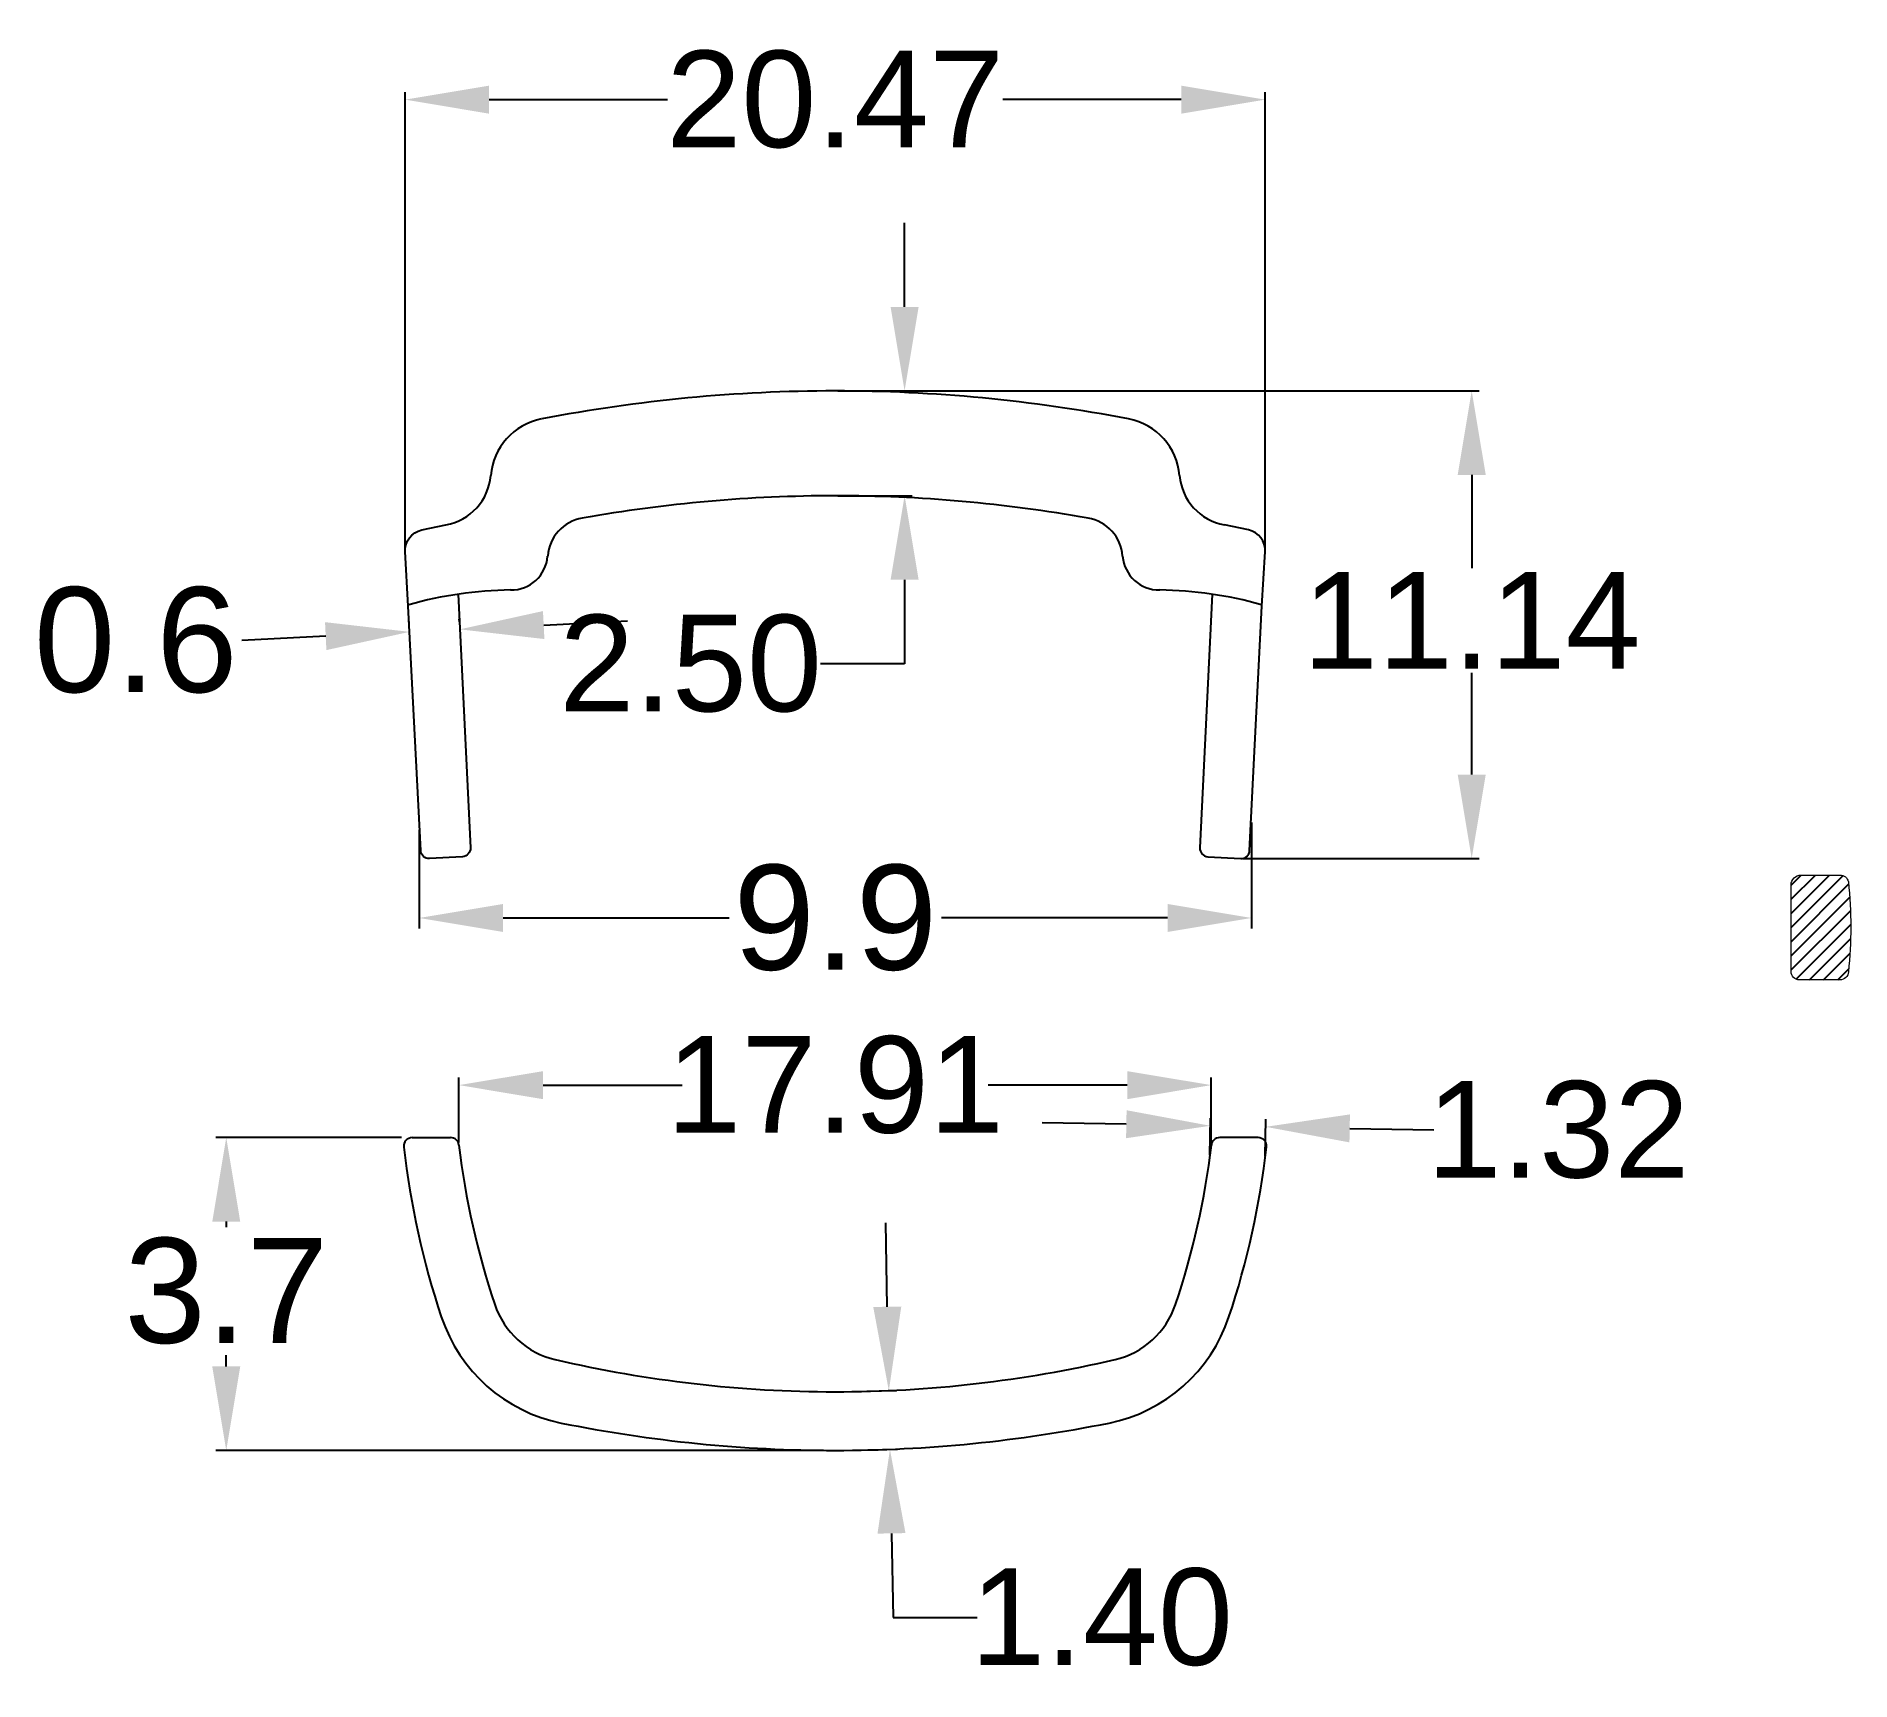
# Model space of a CAD drawing. Header units: millimetres. Extents: x 3283.6 to 3326.8, y 1233.5 to 1272.6.
import ezdxf

# ---------------------------------------------------------------- set-up
doc = ezdxf.new("R2010")
doc.units = ezdxf.units.MM
doc.layers.add('Dimension', color=3, linetype='Continuous')
doc.layers.add('PDF4_Geometry', color=7, linetype='Continuous')
doc.styles.get("Standard").update_dxf_attribs({"font": 'arial.ttf'})
doc.dimstyles.new('Standard$0', dxfattribs={"dimtxt": 2.3, "dimasz": 2, "dimexe": 1, "dimexo": 1, "dimgap": 1, "dimtad": 0, "dimtih": 1, "dimtoh": 1, "dimdec": 1, "dimzin": 0, "dimdsep": 46, "dimtxsty": 'Standard', "dimcen": 0, "dimclrd": 4, "dimclre": 4, "dimclrt": 4, "dimadec": 1, "dimazin": 0, "dimtfac": 1, "dimtdec": 1, "dimtofl": 0, "dimtmove": 0, "dimatfit": 0, "dimfxl": 1, "dimtolj": 1, "dimtzin": 0, "dimarcsym": 0})

# ---------------------------------------------------------------- blocks, each defined once
blk = doc.blocks.new('*D11')
at = {"color": 0, "lineweight": -2, "transparency": 16777216}
for p, q in [((3292.406, 1260.434), (3292.406, 1271.314)), ((3294.406, 1271.134), (3298.652, 1271.134)), ((3310.879, 1271.134), (3306.632, 1271.134)), ((3312.879, 1260.434), (3312.879, 1271.314))]:
    blk.add_line(p, q, dxfattribs=at)
at = {"color": 0, "transparency": 16777216}
for points in [[(3294.406, 1271.467), (3294.406, 1270.8), (3292.406, 1271.134)], [(3310.879, 1271.467), (3310.879, 1270.8), (3312.879, 1271.134)]]:
    blk.add_solid(points, dxfattribs=at)
at = {"layer": 'Defpoints', "color": 0, "transparency": 16777216}
for p in [(3312.879, 1271.134), (3292.406, 1260.371), (3312.879, 1260.371)]:
    blk.add_point(p, dxfattribs=at)
at = {"color": 0, "lineweight": 9, "transparency": 16777216, "insert": (3302.642, 1271.134), "char_height": 2.3, "attachment_point": 5}
blk.add_mtext('\\A1;20.47', dxfattribs=at)
blk = doc.blocks.new('*D12')
at = {"color": 0, "lineweight": -2, "transparency": 16777216}
for p, q in [((3304.295, 1266.2), (3304.295, 1268.2)), ((3302.705, 1264.2), (3304.475, 1264.2)), ((3302.705, 1261.702), (3304.475, 1261.702)), ((3304.295, 1259.702), (3304.295, 1257.702)), ((3304.295, 1257.702), (3302.295, 1257.702))]:
    blk.add_line(p, q, dxfattribs=at)
at = {"color": 0, "transparency": 16777216}
for points in [[(3303.962, 1266.2), (3304.629, 1266.2), (3304.295, 1264.2)], [(3303.962, 1259.702), (3304.629, 1259.702), (3304.295, 1261.702)]]:
    blk.add_solid(points, dxfattribs=at)
at = {"layer": 'Defpoints', "color": 0, "transparency": 16777216}
for p in [(3302.642, 1264.2), (3302.642, 1261.702), (3304.295, 1261.702)]:
    blk.add_point(p, dxfattribs=at)
at = {"color": 0, "lineweight": 9, "transparency": 16777216, "insert": (3299.202, 1257.702), "char_height": 2.3, "attachment_point": 5}
blk.add_mtext('\\A1;2.50', dxfattribs=at)
blk = doc.blocks.new('*D13')
at = {"layer": 'Defpoints', "color": 0, "transparency": 16777216}
for p in [(3292.739, 1253.999), (3312.554, 1254.171), (3312.554, 1251.648)]:
    blk.add_point(p, dxfattribs=at)
at = {"layer": 'Dimension', "color": 3, "lineweight": -2, "transparency": 16777216}
for p, q in [((3312.554, 1253.921), (3312.554, 1251.398)), ((3292.739, 1253.749), (3292.739, 1251.398)), ((3294.739, 1251.648), (3300.118, 1251.648)), ((3310.554, 1251.648), (3305.175, 1251.648))]:
    blk.add_line(p, q, dxfattribs=at)
at = {"layer": 'Dimension', "color": 3, "transparency": 16777216}
for points in [[(3294.739, 1251.981), (3294.739, 1251.315), (3292.739, 1251.648)], [(3310.554, 1251.981), (3310.554, 1251.315), (3312.554, 1251.648)]]:
    blk.add_solid(points, dxfattribs=at)
at = {"layer": 'Dimension', "transparency": 16777216, "insert": (3302.646, 1251.648), "char_height": 2.5, "attachment_point": 5}
blk.add_mtext('\\A1;9.9', dxfattribs=at)
blk = doc.blocks.new('*D14')
at = {"color": 0, "lineweight": -2, "transparency": 16777216}
for p, q in [((3302.705, 1264.2), (3317.974, 1264.2)), ((3317.794, 1262.2), (3317.794, 1259.979)), ((3317.794, 1255.063), (3317.794, 1257.489)), ((3312.358, 1253.063), (3317.974, 1253.063))]:
    blk.add_line(p, q, dxfattribs=at)
at = {"color": 0, "transparency": 16777216}
for points in [[(3317.461, 1262.2), (3318.128, 1262.2), (3317.794, 1264.2)], [(3317.461, 1255.063), (3318.128, 1255.063), (3317.794, 1253.063)]]:
    blk.add_solid(points, dxfattribs=at)
at = {"layer": 'Defpoints', "color": 0, "transparency": 16777216}
for p in [(3302.642, 1264.2), (3317.794, 1264.2), (3312.296, 1253.063)]:
    blk.add_point(p, dxfattribs=at)
at = {"color": 0, "lineweight": 9, "transparency": 16777216, "insert": (3317.794, 1258.734), "char_height": 2.3, "attachment_point": 5}
blk.add_mtext('\\A1;11.14', dxfattribs=at)
blk = doc.blocks.new('*D15')
at = {"layer": 'Defpoints', "color": 0, "transparency": 16777216}
for p in [(3292.513, 1258.461), (3292.517, 1258.387), (3293.71, 1258.448)]:
    blk.add_point(p, dxfattribs=at)
at = {"layer": 'Dimension', "color": 3, "lineweight": -2, "transparency": 16777216}
for p, q in [((3292.504, 1258.637), (3292.5, 1258.71)), ((3293.698, 1258.697), (3293.694, 1258.771)), ((3295.704, 1258.623), (3297.701, 1258.724)), ((3290.516, 1258.359), (3288.518, 1258.258))]:
    blk.add_line(p, q, dxfattribs=at)
at = {"layer": 'Dimension', "color": 3, "transparency": 16777216}
for points in [[(3290.499, 1258.692), (3290.532, 1258.027), (3292.513, 1258.461)], [(3295.687, 1258.956), (3295.721, 1258.29), (3293.707, 1258.521)]]:
    blk.add_solid(points, dxfattribs=at)
at = {"layer": 'Dimension', "transparency": 16777216, "insert": (3285.993, 1258.258), "char_height": 2.5, "attachment_point": 5}
blk.add_mtext('\\A1;0.6', dxfattribs=at)
blk = doc.blocks.new('*D16')
at = {"color": 0, "lineweight": -2, "transparency": 16777216}
for p, q in [((3303.883, 1242.391), (3303.845, 1244.391)), ((3302.679, 1240.368), (3304.1, 1240.395)), ((3302.705, 1238.971), (3304.126, 1238.998)), ((3303.983, 1236.995), (3304.02, 1234.995)), ((3304.02, 1234.995), (3306.02, 1234.995))]:
    blk.add_line(p, q, dxfattribs=at)
at = {"color": 0, "transparency": 16777216}
for points in [[(3304.216, 1242.397), (3303.549, 1242.385), (3303.92, 1240.391)], [(3304.316, 1237.001), (3303.65, 1236.989), (3303.946, 1238.995)]]:
    blk.add_solid(points, dxfattribs=at)
at = {"layer": 'Defpoints', "color": 0, "transparency": 16777216}
for p in [(3302.616, 1240.367), (3302.642, 1238.97), (3303.946, 1238.995)]:
    blk.add_point(p, dxfattribs=at)
at = {"color": 0, "lineweight": 9, "transparency": 16777216, "insert": (3308.985, 1234.995), "char_height": 2.3, "attachment_point": 5}
blk.add_mtext('\\A1;1.40', dxfattribs=at)
blk = doc.blocks.new('*D17')
at = {"color": 0, "lineweight": -2, "transparency": 16777216}
for p, q in [((3309.573, 1246.737), (3307.573, 1246.774)), ((3311.56, 1246.002), (3311.576, 1246.88)), ((3312.877, 1245.978), (3312.893, 1246.855)), ((3314.89, 1246.638), (3316.889, 1246.601))]:
    blk.add_line(p, q, dxfattribs=at)
at = {"color": 0, "transparency": 16777216}
for points in [[(3309.579, 1247.07), (3309.567, 1246.404), (3311.572, 1246.7)], [(3314.896, 1246.971), (3314.884, 1246.305), (3312.89, 1246.675)]]:
    blk.add_solid(points, dxfattribs=at)
at = {"layer": 'Defpoints', "color": 0, "transparency": 16777216}
for p in [(3312.89, 1246.675), (3311.558, 1245.94), (3312.876, 1245.915)]:
    blk.add_point(p, dxfattribs=at)
at = {"color": 0, "lineweight": 9, "transparency": 16777216, "insert": (3319.847, 1246.601), "char_height": 2.3, "attachment_point": 5}
blk.add_mtext('\\A1;1.32', dxfattribs=at)
blk = doc.blocks.new('*D18')
at = {"layer": 'Defpoints', "color": 0, "transparency": 16777216}
for p in [(3288.148, 1246.418), (3292.573, 1246.418), (3302.616, 1238.97)]:
    blk.add_point(p, dxfattribs=at)
at = {"layer": 'Dimension', "color": 3, "lineweight": -2, "transparency": 16777216}
for p, q in [((3292.323, 1246.418), (3287.898, 1246.418)), ((3288.148, 1244.418), (3288.148, 1244.289)), ((3288.148, 1240.97), (3288.148, 1241.235)), ((3302.366, 1238.97), (3287.898, 1238.97))]:
    blk.add_line(p, q, dxfattribs=at)
at = {"layer": 'Dimension', "color": 3, "transparency": 16777216}
for points in [[(3287.815, 1244.418), (3288.481, 1244.418), (3288.148, 1246.418)], [(3287.815, 1240.97), (3288.481, 1240.97), (3288.148, 1238.97)]]:
    blk.add_solid(points, dxfattribs=at)
at = {"layer": 'Dimension', "transparency": 16777216, "insert": (3288.148, 1242.762), "char_height": 2.5, "attachment_point": 5}
blk.add_mtext('\\A1;3.7', dxfattribs=at)
blk = doc.blocks.new('*D19')
at = {"color": 0, "lineweight": -2, "transparency": 16777216}
for p, q in [((3293.688, 1246.303), (3293.688, 1247.848)), ((3311.596, 1246.303), (3311.596, 1247.848)), ((3295.688, 1247.668), (3299.002, 1247.668)), ((3309.596, 1247.668), (3306.282, 1247.668))]:
    blk.add_line(p, q, dxfattribs=at)
at = {"color": 0, "transparency": 16777216}
for points in [[(3295.688, 1248.001), (3295.688, 1247.334), (3293.688, 1247.668)], [(3309.596, 1248.001), (3309.596, 1247.334), (3311.596, 1247.668)]]:
    blk.add_solid(points, dxfattribs=at)
at = {"layer": 'Defpoints', "color": 0, "transparency": 16777216}
for p in [(3311.596, 1247.668), (3293.688, 1246.241), (3311.596, 1246.241)]:
    blk.add_point(p, dxfattribs=at)
at = {"color": 0, "lineweight": 9, "transparency": 16777216, "insert": (3302.642, 1247.668), "char_height": 2.3, "attachment_point": 5}
blk.add_mtext('\\A1;17.91', dxfattribs=at)

msp = doc.modelspace()

# ---------------------------------------------------------------- hatches: boundary and pattern name
h = msp.add_hatch()
h.set_pattern_fill('ANSI31', color=6, scale=0.075)
h.set_pattern_definition([(45, (1614.31197, 1393.86045), (-0.168379802, 0.168379802), [])])
h.paths.add_polyline_path([(3325.397, 1250.374, 0.414214), (3325.597, 1250.174), (3326.562, 1250.174, 0.363203), (3326.758, 1250.339, 0.051985), (3326.761, 1252.505, 0.365668), (3326.564, 1252.671), (3325.632, 1252.671, 0.414214), (3325.397, 1252.436)])

# ---------------------------------------------------------------- linework, layer by layer
for p, q in [((3292.573, 1246.418), (3293.489, 1246.418)), ((3312.711, 1246.418), (3311.795, 1246.418))]:
    msp.add_line(p, q)
for points in [[(3292.482, 1259.075), (3292.406, 1260.371, -0.370267), (3292.8, 1260.889), (3293.378, 1261.013)], [(3312.802, 1259.075), (3312.879, 1260.371, 0.370267), (3312.484, 1260.889), (3311.906, 1261.013)], [(3293.666, 1259.357), (3293.961, 1253.317, -0.41188), (3293.773, 1253.108), (3292.988, 1253.063, -0.416032), (3292.777, 1253.253), (3292.482, 1259.075)], [(3311.618, 1259.357), (3311.323, 1253.317, 0.41188), (3311.511, 1253.108), (3312.296, 1253.063, 0.416032), (3312.507, 1253.253), (3312.802, 1259.075)]]:
    msp.add_lwpolyline(points, format="xyb")
for centre, radius, start, end in [((3302.676, 1226.924), 37.275, 90.0521, 100.8552), ((3302.608, 1226.924), 37.275, 79.1448, 89.9479), ((3295.938, 1262.059), 1.5, 100.8552, 175.3574), ((3309.346, 1262.059), 1.5, 4.6426, 79.1448), ((3293.156, 1262.285), 1.291, 279.8877, 355.3574), ((3312.128, 1262.285), 1.291, 184.6426, 260.1123), ((3302.676, 1226.924), 34.778, 90.0558, 100.0257), ((3302.608, 1226.924), 34.778, 79.9743, 89.9442), ((3296.796, 1260.186), 1, 100.0257, 175.5516), ((3308.488, 1260.186), 1, 4.4484, 79.9743), ((3294.928, 1260.331), 0.873, 269.2827, 355.5516), ((3310.356, 1260.331), 0.873, 184.4484, 270.7173), ((3295.055, 1249.955), 9.504, 90.8349, 105.6391), ((3310.229, 1249.955), 9.504, 74.3609, 89.1651), ((3292.573, 1246.218), 0.2, 90, 186.5453), ((3312.374, 1248.489), 20.131, 186.5453, 198.3558), ((3293.489, 1246.218), 0.2, 6.6858, 90), ((3312.314, 1248.424), 18.754, 186.6858, 198.5954), ((3292.97, 1248.424), 18.754, 341.4046, 353.3142), ((3311.795, 1246.218), 0.2, 90, 173.3142), ((3292.91, 1248.489), 20.131, 341.6442, 353.4547), ((3312.711, 1246.218), 0.2, 353.4547, 90), ((3296.874, 1243.347), 3.8, 198.3558, 258.5897), ((3296.435, 1243.082), 2, 198.5954, 256.8663), ((3308.41, 1243.347), 3.8, 281.4103, 341.6442), ((3308.849, 1243.082), 2, 283.1337, 341.4046), ((3302.642, 1269.684), 29.316, 256.8663, 270), ((3302.642, 1269.684), 29.316, 270, 283.1337), ((3302.642, 1271.928), 32.957, 258.5897, 270), ((3302.642, 1271.928), 32.957, 270, 281.4103)]:
    msp.add_arc(centre, radius, start, end)
at = {"layer": 'PDF4_Geometry', "lineweight": 13}
msp.add_lwpolyline([(3326.761, 1250.367, -0.405274), (3326.561, 1250.174), (3325.597, 1250.174, -0.414214), (3325.397, 1250.374), (3325.397, 1252.436, -0.414214), (3325.632, 1252.671), (3326.564, 1252.671, -0.356081), (3326.76, 1252.512), (3326.761, 1252.506, -0.051338)], format="xyb", close=True, dxfattribs=at)

# ---------------------------------------------------------------- dimensions: what is measured, and where the dimension line sits
at = {"color": 3, "lineweight": 9}
for base, p1, p2, picture, middle in [((3312.879, 1271.134), (3292.406, 1260.371), (3312.879, 1260.371), '*D11', (3302.642, 1271.134)), ((3311.596, 1247.668), (3293.688, 1246.241), (3311.596, 1246.241), '*D19', (3302.642, 1247.668))]:
    dim = msp.add_linear_dim(base=base, p1=p1, p2=p2, dimstyle='Standard$0', override={"dimexe": 0.18, "dimexo": 0.0625, "dimgap": 0.09, "dimdec": 2, "dimcen": 0.09, "dimclrd": 0, "dimclre": 0, "dimclrt": 0, "dimtdec": 2, "dimatfit": 3, "dimfxl": 1.25}, dxfattribs=at)
    dim.commit()
    dim.dimension.update_dxf_attribs({"geometry": picture, "text_midpoint": middle})
dim = msp.add_linear_dim(base=(3304.295, 1261.702), p1=(3302.642, 1264.2), p2=(3302.642, 1261.702), angle=90, dimstyle='Standard$0', override={"dimexe": 0.18, "dimexo": 0.0625, "dimgap": 0.09, "dimdec": 2, "dimcen": 0.09, "dimclrd": 0, "dimclre": 0, "dimclrt": 0, "dimtdec": 2, "dimatfit": 3, "dimfxl": 1.25}, dxfattribs=at)
dim.commit()
dim.dimension.update_dxf_attribs({"geometry": '*D12', "text_midpoint": (3299.202, 1257.702)})
dim = msp.add_linear_dim(base=(3317.794, 1264.2), p1=(3312.296, 1253.063), p2=(3302.642, 1264.2), angle=90, dimstyle='Standard$0', override={"dimexe": 0.18, "dimexo": 0.0625, "dimgap": 0.09, "dimdec": 2, "dimcen": 0.09, "dimclrd": 0, "dimclre": 0, "dimclrt": 0, "dimtdec": 2, "dimatfit": 3, "dimfxl": 1.25}, dxfattribs=at)
dim.commit()
dim.dimension.update_dxf_attribs({"geometry": '*D14', "text_midpoint": (3317.794, 1258.734), "dimtype": 160})
for p1, p2, distance, picture, middle in [((3311.558, 1245.94), (3312.876, 1245.915), 0.76, '*D17', (3319.847, 1246.601)), ((3302.616, 1240.367), (3302.642, 1238.97), 1.304, '*D16', (3308.985, 1234.995))]:
    dim = msp.add_aligned_dim(p1=p1, p2=p2, distance=distance, dimstyle='Standard$0', override={"dimexe": 0.18, "dimexo": 0.0625, "dimgap": 0.09, "dimdec": 2, "dimcen": 0.09, "dimclrd": 0, "dimclre": 0, "dimclrt": 0, "dimtdec": 2, "dimatfit": 3, "dimfxl": 1.25}, dxfattribs=at)
    dim.commit()
    dim.dimension.update_dxf_attribs({"geometry": picture, "text_midpoint": middle})
at = {"layer": 'Dimension'}
dim = msp.add_aligned_dim(p1=(3293.71, 1258.448), p2=(3292.517, 1258.387), distance=-0.074, dimstyle='Standard$0', override={"dimtxt": 2.5, "dimexe": 0.25, "dimexo": 0.25, "dimgap": 0.25, "dimlfac": 0.5, "dimclrd": 3, "dimclre": 3, "dimclrt": 256, "dimadec": 0, "dimtdec": 2, "dimatfit": 3}, dxfattribs=at)
dim.commit()
dim.dimension.update_dxf_attribs({"geometry": '*D15', "text_midpoint": (3285.993, 1258.258)})
dim = msp.add_linear_dim(base=(3312.554, 1251.648), p1=(3292.739, 1253.999), p2=(3312.554, 1254.171), dimstyle='Standard$0', override={"dimtxt": 2.5, "dimexe": 0.25, "dimexo": 0.25, "dimgap": 0.25, "dimlfac": 0.5, "dimclrd": 3, "dimclre": 3, "dimclrt": 256, "dimadec": 0, "dimtdec": 2, "dimatfit": 3}, dxfattribs=at)
dim.commit()
dim.dimension.update_dxf_attribs({"geometry": '*D13', "text_midpoint": (3302.646, 1251.648)})
dim = msp.add_linear_dim(base=(3288.148, 1246.418), p1=(3302.616, 1238.97), p2=(3292.573, 1246.418), angle=90, dimstyle='Standard$0', override={"dimtxt": 2.5, "dimexe": 0.25, "dimexo": 0.25, "dimgap": 0.25, "dimlfac": 0.5, "dimclrd": 3, "dimclre": 3, "dimclrt": 256, "dimadec": 0, "dimtdec": 2, "dimatfit": 3}, dxfattribs=at)
dim.commit()
dim.dimension.update_dxf_attribs({"geometry": '*D18', "text_midpoint": (3288.148, 1242.762), "dimtype": 160})

doc.saveas('drawing.dxf')
